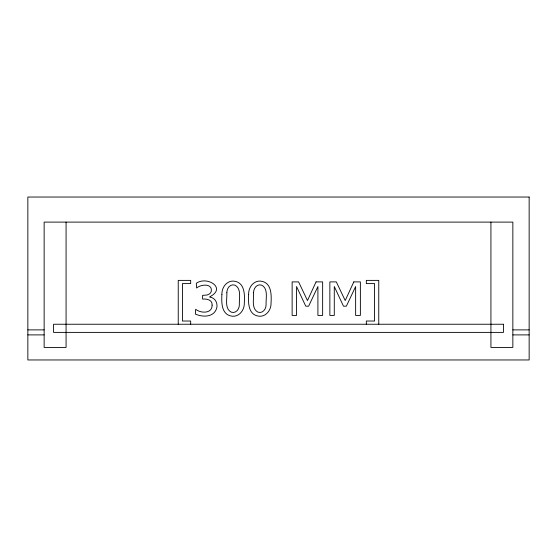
<?xml version="1.0" encoding="UTF-8"?>
<svg xmlns="http://www.w3.org/2000/svg" width="557" height="557" viewBox="0 0 557 557"><rect width="100%" height="100%" fill="white"/><g stroke="black" fill="none" stroke-linecap="round" stroke-linejoin="round"><path stroke-width="0.84" d="M27.85 329.883L44.142 329.883M512.858 329.883L529.15 329.883M27.85 334.896L44.142 334.896M512.858 334.896L529.15 334.896M490.926 222.104L490.926 347.429L512.858 347.429L512.858 222.104L44.142 222.104L44.142 347.429L66.074 347.429L66.074 222.104M378.76 324.244L378.76 280.38L366.325 280.38L366.325 283.597L374.576 283.597L374.576 321.027L366.325 321.027L366.325 324.244M190.675 324.244L190.675 321.027L182.424 321.027L182.424 283.597L190.675 283.597L190.675 280.38L178.24 280.38L178.24 324.244M221.909 294.451C221.498 301.95 221.275 313.5 230.368 315.847C238.452 318.144 244.669 310.43 244.321 302.855C244.746 295.363 244.913 283.861 235.862 281.487C227.785 279.175 221.547 286.876 221.909 294.451M248.645 294.451C248.234 301.95 248.011 313.5 257.104 315.847C265.188 318.144 271.405 310.43 271.057 302.855C271.475 295.363 271.642 283.861 262.598 281.487C254.521 279.175 248.283 286.876 248.645 294.451M226.852 292.787C227.2 298.914 224.443 308.669 231.252 312.164C236.043 313.765 239.447 308.996 239.357 304.651C239.016 298.51 241.766 288.644 234.936 285.149C230.118 283.583 226.72 288.429 226.852 292.787M253.581 292.787C253.936 298.914 251.179 308.669 257.988 312.164C262.772 313.765 266.183 308.996 266.093 304.651C265.745 298.51 268.502 288.644 261.672 285.149C256.847 283.583 253.449 288.429 253.581 292.787M212.12 305.145C212.28 313.89 200.694 313.417 195.674 309.295L195.34 314.044C202.059 317.093 212.649 317.594 216.151 309.643C218.595 304.526 215.747 297.64 209.71 297.111L209.71 296.797C227.012 288.15 207.169 275.652 196.315 283.262L196.607 288.011C200.722 284.342 212.294 283.074 211.326 291.039A4.609 4.609 0 0 1 209.432 293.936L207.107 295.015L202.609 295.377L202.609 299.116C206.682 298.573 212.642 299.931 212.12 305.145M316.063 281.891L307.478 300.557L298.587 281.891L292.133 281.891L292.133 315.415L296.554 315.415L296.554 286.528L305.758 306.183L308.627 306.183L317.908 286.528L317.908 315.415L322.642 315.415L322.642 281.891L316.063 281.891M353.799 281.891L345.215 300.557L336.317 281.891L329.862 281.891L329.862 315.415L334.284 315.415L334.284 286.528L343.488 306.183L346.363 306.183L355.638 286.528L355.638 315.415L360.372 315.415L360.372 281.891L353.799 281.891M529.15 197.039L27.85 197.039L27.85 359.961L529.15 359.961L529.15 197.039M503.458 324.244L53.542 324.244L53.542 332.39L503.458 332.39L503.458 324.244"/></g></svg>
